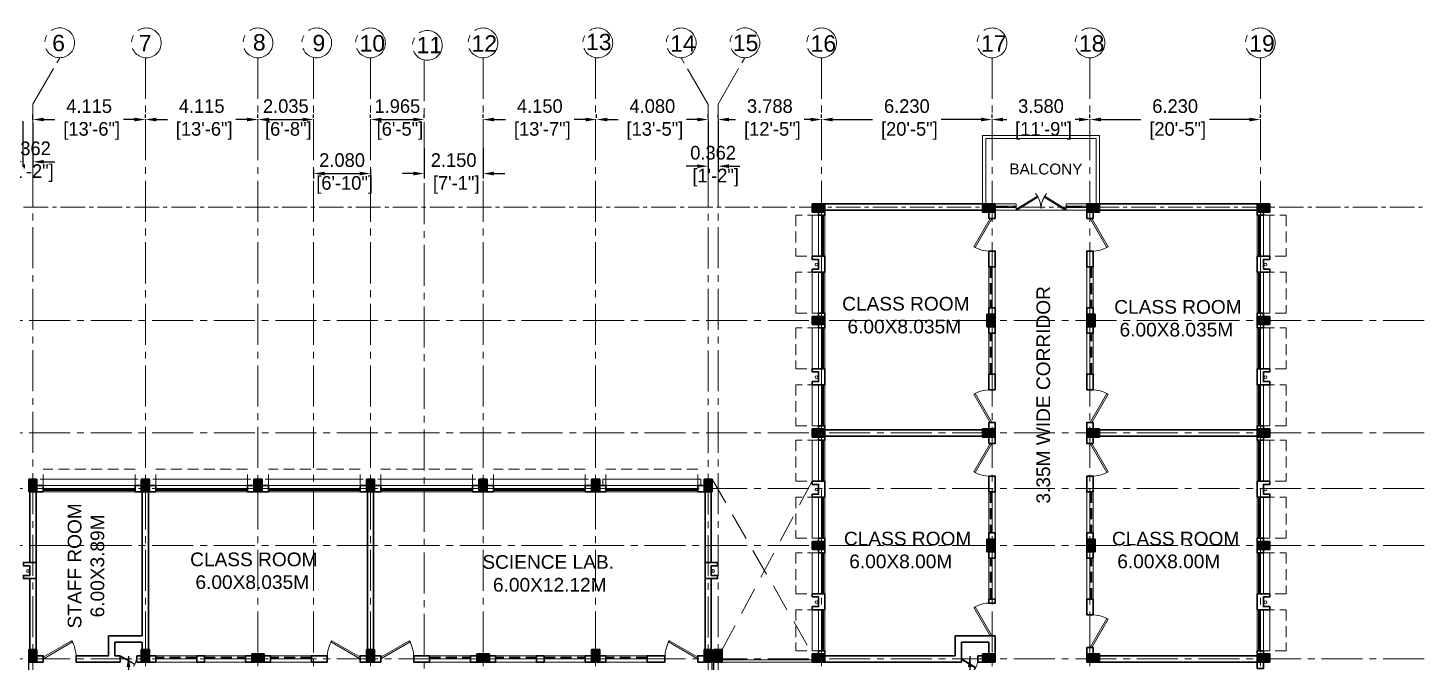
# Model space of a CAD drawing. Extents: x 1465 to 2206, y 779 to 1116.
# Drawn here: x 2008.4 to 2059.4, y 908.5 to 931.7 of the extents above; entities that cross this region are included whole.
import ezdxf

# ---------------------------------------------------------------- set-up
doc = ezdxf.new("R2010")
doc.units = 0
doc.header["$LTSCALE"] = 40
doc.header["$MEASUREMENT"] = 0
doc.header["$PDMODE"] = 32
doc.header["$PDSIZE"] = 0.02
doc.linetypes.add('CENTER2', pattern=[1.125, 0.75, -0.125, 0.125, -0.125])
doc.linetypes.add('DASHED', pattern=[0.75, 0.5, -0.25])
doc.layers.get('0').update_dxf_attribs({"linetype": 'CONTINUOUS'})
doc.layers.get('Defpoints').update_dxf_attribs({"linetype": 'CONTINUOUS'})
for name, color, linetype, lineweight in [('CLL LEV.', 252, 'CONTINUOUS', 18), ('COLUMN', 251, 'CONTINUOUS', 30), ('Door', 54, 'CONTINUOUS', 15), ('FIXTURE', 13, 'CONTINUOUS', 9), ('PROJECTION', 32, 'DASHED', 13), ('Railing', 22, 'CONTINUOUS', 13), ('VENTILATOR', 6, 'DASHED', 13), ('Wall', 7, 'CONTINUOUS', 30), ('wall l', 7, 'CONTINUOUS', 15), ('Window', 150, 'CONTINUOUS', 13), ('window wall', 7, 'CONTINUOUS', 18), ('Window-Wall', 7, 'CONTINUOUS', 13)]:
    doc.layers.add(name, color=color, linetype=linetype, lineweight=lineweight)
for name, color, linetype in [('Dim', 251, 'CONTINUOUS'), ('EXPANSION JOINT', 244, 'CONTINUOUS'), ('GRID', 4, 'CENTER2'), ('GRID TEXT', 142, 'CENTER2'), ('Hatch', 251, 'CONTINUOUS'), ('Text', 7, 'CONTINUOUS')]:
    doc.layers.add(name, color=color, linetype=linetype)
doc.styles.add('L120', font='simplex.shx', dxfattribs={"height": 3})
doc.styles.get("Standard").update_dxf_attribs({"font": 'txt.shx', "height": 0.03937})
doc.styles.add('Tabrej', font='GOTHIC.TTF')
doc.styles.add('Tabrej.', font='GOTHIC.TTF', dxfattribs={"height": 1})
doc.dimstyles.get("Standard").update_dxf_attribs({"dimtxt": 0.18, "dimasz": 0.18, "dimexe": 0.18, "dimexo": 0.0625, "dimgap": 0.09, "dimtad": 0, "dimtih": 1, "dimtoh": 1, "dimdec": 4, "dimzin": 0, "dimdsep": 46, "dimtxsty": 'Standard', "dimcen": 0.09, "dimadec": 0, "dimazin": 0, "dimtfac": 1, "dimtdec": 4, "dimtofl": 0, "dimtmove": 0, "dimatfit": 3, "dimfxl": 0, "dimtolj": 1, "dimtzin": 0, "dimarcsym": 0})
doc.dimstyles.new('Tabrej', dxfattribs={"dimtxt": 1.8, "dimasz": 1.2, "dimexe": 0.18, "dimexo": 0.0625, "dimgap": 0.09, "dimtad": 0, "dimzin": 0, "dimdsep": 46, "dimtxsty": 'Tabrej', "dimcen": 0.09, "dimclrd": 256, "dimclre": 256, "dimclrt": 7, "dimadec": 0, "dimazin": 0, "dimtfac": 1, "dimtofl": 0, "dimtmove": 0, "dimatfit": 3, "dimfxl": 0, "dimtolj": 1, "dimtzin": 0, "dimlwd": -1, "dimlwe": -1, "dimarcsym": 0})

# ---------------------------------------------------------------- blocks, each defined once
blk = doc.blocks.new('COLUMN 546')
at = {"layer": 'Hatch'}
h = blk.add_hatch(color=0, dxfattribs=at)
h.dxf.hatch_style = 1
h.paths.add_polyline_path([(0, 0), (0.3, 0), (0.3, 0.46), (0, 0.46)])
at = {"layer": 'COLUMN'}
for p, q in [((0.3, 0.46), (0, 0.46)), ((0, 0.46), (0, 0)), ((0, 0), (0.3, 0)), ((0.3, 0), (0.3, 0.46))]:
    blk.add_line(p, q, dxfattribs=at)
blk = doc.blocks.new('*U14')
for p, q in [((0, 0), (0, -6)), ((40, 0), (40, -6))]:
    blk.add_line(p, q)
blk.add_lwpolyline([(0, 0), (34.6, 20), (35.5, 18.5), (0.9, -1.5)], close=True)
blk.add_arc((0, 0), 40, 0, 30)
blk = doc.blocks.new('DOOR1')
at = {"layer": 'Door', "xscale": 0.0300000000000013, "yscale": 0.0300000000000013, "zscale": 0.0300000000000013}
blk.add_blockref('*U14', (0, 0.18), dxfattribs=at)
blk = doc.blocks.new('VENT 2')
at = {"layer": 'VENTILATOR', "ltscale": 0.02}
for p, q in [((0, 0.182), (1.5, 0.182)), ((0, 0.152), (1.5, 0.152))]:
    blk.add_line(p, q, dxfattribs=at)
at = {"layer": 'Window-Wall'}
for p, q in [((0, 0.23), (1.5, 0.23)), ((0, 0), (0, 0.23)), ((0, 0.115), (1.5, 0.115)), ((1.5, 0), (0, 0)), ((1.5, 0.23), (1.5, 0))]:
    blk.add_line(p, q, dxfattribs=at)
blk = doc.blocks.new('class 1')
at = {"layer": 'Wall'}
for points in [[(0.23, 0), (0, 0), (0, -0.23), (0.23, -0.23), (0.23, 0)], [(0.23, -1.43), (0, -1.43), (0, -2.005), (0.23, -2.005), (0.23, -1.43)], [(0.23, -3.505), (0, -3.505), (0, -3.735), (0.23, -3.735), (0.23, -3.505)]]:
    blk.add_lwpolyline(points, dxfattribs=at)
at = {"layer": 'Wall', "rotation": 270}
for name, p in [('DOOR1', (0, -0.23)), ('VENT 2', (0, -2.005))]:
    blk.add_blockref(name, p, dxfattribs=at)
blk = doc.blocks.new('WINDOW 1')
at = {"layer": 'CLL LEV.'}
for p, q in [((0, -0.23), (0, -0.46)), ((0, -0.46), (1.5, -0.46)), ((1.5, -0.23), (1.5, -0.46))]:
    blk.add_line(p, q, dxfattribs=at)
at = {"layer": 'PROJECTION', "ltscale": 0.02}
for p, q in [((0, -1.06), (0, -0.23)), ((1.5, -0.23), (1.5, -1.06)), ((1.5, -1.06), (0, -1.06))]:
    blk.add_line(p, q, dxfattribs=at)
at = {"layer": 'Window'}
for p, q in [((0, -0.051), (1.5, -0.051)), ((0, -0.081), (1.5, -0.081))]:
    blk.add_line(p, q, dxfattribs=at)
at = {"layer": 'Window-Wall'}
for p, q in [((0, 0), (1.5, 0)), ((0, -0.23), (0, 0)), ((1.5, 0), (1.5, -0.23)), ((0, -0.115), (1.5, -0.115)), ((1.5, -0.23), (0, -0.23))]:
    blk.add_line(p, q, dxfattribs=at)
blk = doc.blocks.new('SHAFT2')
at = {"layer": 'FIXTURE'}
blk.add_circle((0.302, 0.307), 0.05, dxfattribs=at)
at = {"layer": 'Wall'}
blk.add_lwpolyline([(0, 0.585), (0.46, 0.585), (0.46, 0.47), (0.23, 0.47), (0.23, 0.115), (0.46, 0.115), (0.46, 0), (0, 0), (0, 0.585)], dxfattribs=at)
blk = doc.blocks.new('windoe 3')
at = {"layer": 'CLL LEV.'}
blk.add_line((3.469, -0.23), (-0.115, -0.23), dxfattribs=at)
at = {"layer": 'PROJECTION', "ltscale": 0.02}
for p, q in [((0, 0), (0, -0.6)), ((3.355, 0), (3.355, -0.6)), ((0, -0.6), (3.355, -0.6))]:
    blk.add_line(p, q, dxfattribs=at)
at = {"layer": 'Window'}
for p, q in [((3.355, 0.179), (0, 0.179)), ((3.355, 0.149), (0, 0.149))]:
    blk.add_line(p, q, dxfattribs=at)
at = {"layer": 'Window-Wall'}
for p, q in [((3.355, 0.23), (0, 0.23)), ((3.355, 0.115), (0, 0.115)), ((0, 0), (3.355, 0))]:
    blk.add_line(p, q, dxfattribs=at)
blk = doc.blocks.new('Door - Left Hung 36 in.')
blk.add_lwpolyline([(0.8, -1.3), (0, 0), (31.2, 18), (31.9, 16.7)], close=True)
blk.add_arc((0, 0), 36, 0, 37.3101)
blk = doc.blocks.new('*D62')
at = {"layer": 'Defpoints', "color": 0, "transparency": 16777216}
for p in [(20.173, 3.084), (20.535, 3.024), (20.535, 1.539)]:
    blk.add_point(p, dxfattribs=at)
at = {"layer": 'Dim', "transparency": 16777216}
for p, q in [((20.173, 3.022), (20.173, 1.359)), ((20.535, 2.961), (20.535, 1.359)), ((19.773, 1.539), (19.373, 1.539)), ((20.935, 1.539), (21.335, 1.539))]:
    blk.add_line(p, q, dxfattribs=at)
for points in [[(19.773, 1.605), (19.773, 1.472), (20.173, 1.539)], [(20.935, 1.605), (20.935, 1.472), (20.535, 1.539)]]:
    blk.add_solid(points, dxfattribs=at)
at = {"layer": 'Dim', "color": 7, "transparency": 16777216, "insert": (20.354, 1.539), "char_height": 0.5, "attachment_point": 5, "style": 'Tabrej'}
blk.add_mtext('\\A1;0.362\\P [1\'-2"]', dxfattribs=at)
blk = doc.blocks.new('*D63')
at = {"layer": 'Defpoints', "color": 0, "transparency": 16777216}
for p in [(24.65, 3.084), (24.65, 3.084), (20.535, 3.024)]:
    blk.add_point(p, dxfattribs=at)
at = {"layer": 'Dim', "transparency": 16777216}
for p, q in [((20.535, 3.086), (20.535, 3.264)), ((20.935, 3.084), (21.34, 3.084)), ((24.25, 3.084), (23.845, 3.084)), ((24.65, 3.147), (24.65, 3.264))]:
    blk.add_line(p, q, dxfattribs=at)
for points in [[(20.935, 3.151), (20.935, 3.017), (20.535, 3.084)], [(24.25, 3.151), (24.25, 3.017), (24.65, 3.084)]]:
    blk.add_solid(points, dxfattribs=at)
at = {"layer": 'Dim', "color": 7, "transparency": 16777216, "insert": (22.592, 3.084), "char_height": 0.5, "attachment_point": 5, "style": 'Tabrej'}
blk.add_mtext('\\A1;4.115\\P [13\'-6"]', dxfattribs=at)
blk = doc.blocks.new('*D64')
at = {"layer": 'Defpoints', "color": 0, "transparency": 16777216}
for p in [(24.65, 3.084), (28.765, 3.084), (28.765, 3.084)]:
    blk.add_point(p, dxfattribs=at)
at = {"layer": 'Dim', "transparency": 16777216}
for p, q in [((24.65, 3.147), (24.65, 3.264)), ((25.05, 3.084), (25.455, 3.084)), ((28.365, 3.084), (27.96, 3.084)), ((28.765, 3.147), (28.765, 3.264))]:
    blk.add_line(p, q, dxfattribs=at)
for points in [[(25.05, 3.151), (25.05, 3.017), (24.65, 3.084)], [(28.365, 3.151), (28.365, 3.017), (28.765, 3.084)]]:
    blk.add_solid(points, dxfattribs=at)
at = {"layer": 'Dim', "color": 7, "transparency": 16777216, "insert": (26.707, 3.084), "char_height": 0.5, "attachment_point": 5, "style": 'Tabrej'}
blk.add_mtext('\\A1;4.115\\P [13\'-6"]', dxfattribs=at)
blk = doc.blocks.new('*D65')
at = {"layer": 'Defpoints', "color": 0, "transparency": 16777216}
for p in [(28.765, 3.084), (30.8, 3.084), (30.8, 3.084)]:
    blk.add_point(p, dxfattribs=at)
at = {"layer": 'Dim', "transparency": 16777216}
for p, q in [((28.765, 3.147), (28.765, 3.264)), ((29.165, 3.084), (30.4, 3.084)), ((30.8, 3.147), (30.8, 3.264))]:
    blk.add_line(p, q, dxfattribs=at)
for points in [[(29.165, 3.151), (29.165, 3.017), (28.765, 3.084)], [(30.4, 3.151), (30.4, 3.017), (30.8, 3.084)]]:
    blk.add_solid(points, dxfattribs=at)
at = {"layer": 'Dim', "color": 7, "transparency": 16777216, "insert": (29.782, 3.084), "char_height": 0.5, "attachment_point": 5, "style": 'Tabrej'}
blk.add_mtext('\\A1;2.035\\P [6\'-8"]', dxfattribs=at)
blk = doc.blocks.new('*D66')
at = {"layer": 'Defpoints', "color": 0, "transparency": 16777216}
for p in [(32.88, 3.084), (34.845, 3.084), (34.845, 3.084)]:
    blk.add_point(p, dxfattribs=at)
at = {"layer": 'Dim', "transparency": 16777216}
for p, q in [((32.88, 3.147), (32.88, 3.264)), ((33.28, 3.084), (34.445, 3.084)), ((34.845, 3.147), (34.845, 3.264))]:
    blk.add_line(p, q, dxfattribs=at)
for points in [[(33.28, 3.151), (33.28, 3.017), (32.88, 3.084)], [(34.445, 3.151), (34.445, 3.017), (34.845, 3.084)]]:
    blk.add_solid(points, dxfattribs=at)
at = {"layer": 'Dim', "color": 7, "transparency": 16777216, "insert": (33.862, 3.084), "char_height": 0.5, "attachment_point": 5, "style": 'Tabrej'}
blk.add_mtext('\\A1;1.965\\P [6\'-5"]', dxfattribs=at)
blk = doc.blocks.new('*D67')
at = {"layer": 'Defpoints', "color": 0, "transparency": 16777216}
for p in [(36.995, 3.084), (41.145, 3.084), (41.145, 3.084)]:
    blk.add_point(p, dxfattribs=at)
at = {"layer": 'Dim', "transparency": 16777216}
for p, q in [((36.995, 3.147), (36.995, 3.264)), ((37.395, 3.084), (37.818, 3.084)), ((40.745, 3.084), (40.322, 3.084)), ((41.145, 3.147), (41.145, 3.264))]:
    blk.add_line(p, q, dxfattribs=at)
for points in [[(37.395, 3.151), (37.395, 3.017), (36.995, 3.084)], [(40.745, 3.151), (40.745, 3.017), (41.145, 3.084)]]:
    blk.add_solid(points, dxfattribs=at)
at = {"layer": 'Dim', "color": 7, "transparency": 16777216, "insert": (39.07, 3.084), "char_height": 0.5, "attachment_point": 5, "style": 'Tabrej'}
blk.add_mtext('\\A1;4.150\\P [13\'-7"]', dxfattribs=at)
blk = doc.blocks.new('*D68')
at = {"layer": 'Defpoints', "color": 0, "transparency": 16777216}
for p in [(41.145, 3.084), (45.225, 3.084), (45.225, 3.084)]:
    blk.add_point(p, dxfattribs=at)
at = {"layer": 'Dim', "transparency": 16777216}
for p, q in [((41.145, 3.147), (41.145, 3.264)), ((41.545, 3.084), (41.933, 3.084)), ((44.825, 3.084), (44.437, 3.084)), ((45.225, 3.147), (45.225, 3.264))]:
    blk.add_line(p, q, dxfattribs=at)
for points in [[(41.545, 3.151), (41.545, 3.017), (41.145, 3.084)], [(44.825, 3.151), (44.825, 3.017), (45.225, 3.084)]]:
    blk.add_solid(points, dxfattribs=at)
at = {"layer": 'Dim', "color": 7, "transparency": 16777216, "insert": (43.185, 3.084), "char_height": 0.5, "attachment_point": 5, "style": 'Tabrej'}
blk.add_mtext('\\A1;4.080\\P [13\'-5"]', dxfattribs=at)
blk = doc.blocks.new('*D69')
at = {"layer": 'Defpoints', "color": 0, "transparency": 16777216}
for p in [(45.225, 3.084), (45.587, 3.084), (45.587, 1.378)]:
    blk.add_point(p, dxfattribs=at)
at = {"layer": 'Dim', "transparency": 16777216}
for p, q in [((45.225, 3.022), (45.225, 1.198)), ((45.587, 3.022), (45.587, 1.198)), ((44.825, 1.378), (44.425, 1.378)), ((45.987, 1.378), (46.387, 1.378))]:
    blk.add_line(p, q, dxfattribs=at)
for points in [[(44.825, 1.445), (44.825, 1.312), (45.225, 1.378)], [(45.987, 1.445), (45.987, 1.312), (45.587, 1.378)]]:
    blk.add_solid(points, dxfattribs=at)
at = {"layer": 'Dim', "color": 7, "transparency": 16777216, "insert": (45.406, 1.378), "char_height": 0.5, "attachment_point": 5, "style": 'Tabrej'}
blk.add_mtext('\\A1;0.362\\P [1\'-2"]', dxfattribs=at)
blk = doc.blocks.new('*D70')
at = {"layer": 'Defpoints', "color": 0, "transparency": 16777216}
for p in [(45.587, 3.084), (49.375, 3.084), (49.375, 3.084)]:
    blk.add_point(p, dxfattribs=at)
at = {"layer": 'Dim', "transparency": 16777216}
for p, q in [((45.587, 3.147), (45.587, 3.264)), ((45.987, 3.084), (46.229, 3.084)), ((48.975, 3.084), (48.733, 3.084)), ((49.375, 3.147), (49.375, 3.264))]:
    blk.add_line(p, q, dxfattribs=at)
for points in [[(45.987, 3.151), (45.987, 3.017), (45.587, 3.084)], [(48.975, 3.151), (48.975, 3.017), (49.375, 3.084)]]:
    blk.add_solid(points, dxfattribs=at)
at = {"layer": 'Dim', "color": 7, "transparency": 16777216, "insert": (47.481, 3.084), "char_height": 0.5, "attachment_point": 5, "style": 'Tabrej'}
blk.add_mtext('\\A1;3.788\\P [12\'-5"]', dxfattribs=at)
blk = doc.blocks.new('*D71')
at = {"layer": 'Defpoints', "color": 0, "transparency": 16777216}
for p in [(49.375, 3.084), (55.605, 3.084), (55.605, 3.084)]:
    blk.add_point(p, dxfattribs=at)
at = {"layer": 'Dim', "transparency": 16777216}
for p, q in [((49.375, 3.147), (49.375, 3.264)), ((49.775, 3.084), (51.238, 3.084)), ((55.205, 3.084), (53.742, 3.084)), ((55.605, 3.147), (55.605, 3.264))]:
    blk.add_line(p, q, dxfattribs=at)
for points in [[(49.775, 3.151), (49.775, 3.017), (49.375, 3.084)], [(55.205, 3.151), (55.205, 3.017), (55.605, 3.084)]]:
    blk.add_solid(points, dxfattribs=at)
at = {"layer": 'Dim', "color": 7, "transparency": 16777216, "insert": (52.49, 3.084), "char_height": 0.5, "attachment_point": 5, "style": 'Tabrej'}
blk.add_mtext('\\A1;6.230\\P [20\'-5"]', dxfattribs=at)
blk = doc.blocks.new('*D72')
at = {"layer": 'Defpoints', "color": 0, "transparency": 16777216}
for p in [(55.605, 3.084), (59.185, 3.084), (59.185, 3.084)]:
    blk.add_point(p, dxfattribs=at)
at = {"layer": 'Dim', "transparency": 16777216}
for p, q in [((55.605, 3.147), (55.605, 3.264)), ((56.005, 3.084), (56.143, 3.084)), ((58.785, 3.084), (58.647, 3.084)), ((59.185, 3.147), (59.185, 3.264))]:
    blk.add_line(p, q, dxfattribs=at)
for points in [[(56.005, 3.151), (56.005, 3.017), (55.605, 3.084)], [(58.785, 3.151), (58.785, 3.017), (59.185, 3.084)]]:
    blk.add_solid(points, dxfattribs=at)
at = {"layer": 'Dim', "color": 7, "transparency": 16777216, "insert": (57.395, 3.084), "char_height": 0.5, "attachment_point": 5, "style": 'Tabrej'}
blk.add_mtext('\\A1;3.580\\P [11\'-9"]', dxfattribs=at)
blk = doc.blocks.new('*D87')
at = {"layer": 'Defpoints', "color": 0, "transparency": 16777216}
for p in [(59.185, 3.084), (65.415, 3.084), (65.415, 3.084)]:
    blk.add_point(p, dxfattribs=at)
at = {"layer": 'Dim', "transparency": 16777216}
for p, q in [((59.185, 3.147), (59.185, 3.264)), ((59.585, 3.084), (61.048, 3.084)), ((65.015, 3.084), (63.552, 3.084)), ((65.415, 3.147), (65.415, 3.264))]:
    blk.add_line(p, q, dxfattribs=at)
for points in [[(59.585, 3.151), (59.585, 3.017), (59.185, 3.084)], [(65.015, 3.151), (65.015, 3.017), (65.415, 3.084)]]:
    blk.add_solid(points, dxfattribs=at)
at = {"layer": 'Dim', "color": 7, "transparency": 16777216, "insert": (62.3, 3.084), "char_height": 0.5, "attachment_point": 5, "style": 'Tabrej'}
blk.add_mtext('\\A1;6.230\\P [20\'-5"]', dxfattribs=at)
blk = doc.blocks.new('*D83')
at = {"layer": 'Defpoints', "color": 0, "transparency": 16777216}
for p in [(34.845, 2.082), (36.995, 2.082), (36.995, 1.109)]:
    blk.add_point(p, dxfattribs=at)
at = {"layer": 'Dim', "transparency": 16777216}
for p, q in [((34.845, 2.02), (34.845, 0.929)), ((36.995, 2.02), (36.995, 0.929)), ((34.445, 1.109), (34.045, 1.109)), ((37.395, 1.109), (37.795, 1.109))]:
    blk.add_line(p, q, dxfattribs=at)
for points in [[(34.445, 1.176), (34.445, 1.042), (34.845, 1.109)], [(37.395, 1.176), (37.395, 1.042), (36.995, 1.109)]]:
    blk.add_solid(points, dxfattribs=at)
at = {"layer": 'Dim', "color": 7, "transparency": 16777216, "insert": (35.92, 1.109), "char_height": 0.5, "attachment_point": 5, "style": 'Tabrej'}
blk.add_mtext('\\A1;2.150\\P [7\'-1"]', dxfattribs=at)
blk = doc.blocks.new('*D84')
at = {"layer": 'Defpoints', "color": 0, "transparency": 16777216}
for p in [(30.8, 1.317), (32.88, 1.317), (32.88, 1.109)]:
    blk.add_point(p, dxfattribs=at)
at = {"layer": 'Dim', "transparency": 16777216}
for p, q in [((30.8, 1.254), (30.8, 0.929)), ((31.2, 1.109), (32.48, 1.109)), ((32.88, 1.254), (32.88, 0.929))]:
    blk.add_line(p, q, dxfattribs=at)
for points in [[(31.2, 1.176), (31.2, 1.042), (30.8, 1.109)], [(32.48, 1.176), (32.48, 1.042), (32.88, 1.109)]]:
    blk.add_solid(points, dxfattribs=at)
at = {"layer": 'Dim', "color": 7, "transparency": 16777216, "insert": (31.84, 1.109), "char_height": 0.5, "attachment_point": 5, "style": 'Tabrej'}
blk.add_mtext('\\A1;2.080\\P [6\'-10"]', dxfattribs=at)
blk = doc.blocks.new('GTREY')
at = {"layer": 'GRID', "lineweight": 18, "ltscale": 0.05}
for p, q in [((20.535, 3.6467), (21.516, 5.3458)), ((24.65, 5.343), (24.65, -45.5572)), ((28.765, 5.343), (28.765, -45.5572)), ((30.8, 5.343), (30.8, -45.6488)), ((32.88, 5.343), (32.88, -45.5572)), ((34.845, 5.2513), (34.845, -45.6488)), ((36.995, 5.343), (36.995, -45.5572)), ((41.11, 5.343), (41.11, -45.5572)), ((45.225, 3.636), (44.2395, 5.343)), ((45.587, 3.6467), (46.568, 5.3458)), ((49.375, 5.343), (49.375, -45.5572)), ((55.605, 5.343), (55.605, -45.5572)), ((59.185, 5.343), (59.185, -45.5572)), ((65.415, 5.343), (65.415, -45.5572)), ((20.535, 3.6467), (20.535, -45.5572)), ((45.225, 3.636), (45.225, -45.5572)), ((45.587, 3.6467), (45.587, -45.5572)), ((71.4016, -4.2649), (-4.1023, -4.2649)), ((71.4016, -8.3799), (-4.1023, -8.3799)), ((71.4016, -10.415), (-4.1023, -10.415)), ((71.4016, -12.495), (-4.1023, -12.495)), ((71.4016, -16.645), (-4.1023, -16.645))]:
    blk.add_line(p, q, dxfattribs=at)
at = {"layer": 'GRID', "lineweight": 18, "ltscale": 0.03}
blk.add_line((-4.1023, -0.115), (71.4016, -0.115), dxfattribs=at)
at = {"layer": 'GRID TEXT', "linetype": 'ByBlock', "lineweight": 20, "ltscale": 0.05}
for centre in [(21.516, 5.8906), (24.685, 5.8877), (28.765, 5.8877), (30.915, 5.8877), (32.88, 5.8877), (34.96, 5.7961), (36.995, 5.8877), (41.19, 5.8877), (44.2395, 5.8877), (46.568, 5.8906), (49.375, 5.8877), (55.605, 5.8877), (59.185, 5.8877), (65.415, 5.8877)]:
    blk.add_circle(centre, 0.5447, dxfattribs=at)
at = {"layer": 'GRID TEXT', "lineweight": 18, "ltscale": 0.05, "char_height": 0.6, "attachment_point": 1, "style": 'Tabrej.'}
for s, insert in [('{\\fArial|b0|i0|c0|p34;6}', (21.2418, 6.184)), ('{\\fArial|b0|i0|c0|p34;7}', (24.4108, 6.1811)), ('{\\fArial|b0|i0|c0|p34;8}', (28.5805, 6.2089)), ('{\\fArial|b0|i0|c0|p34;9}', (30.7585, 6.1823)), ('{\\fArial|b0|i0|c0|p34;10}', (32.4804, 6.1715)), ('{\\fArial|b0|i0|c0|p34;12}', (36.575, 6.1656)), ('{\\fArial|b0|i0|c0|p34;13}', (40.759, 6.2222)), ('{\\fArial|b0|i0|c0|p34;14}', (43.8376, 6.1671)), ('{\\fArial|b0|i0|c0|p34;15}', (46.1288, 6.186)), ('{\\fArial|b0|i0|c0|p34;16}', (48.9714, 6.1682)), ('{\\fArial|b0|i0|c0|p34;17}', (55.2014, 6.1682)), ('{\\fArial|b0|i0|c0|p34;18}', (58.7814, 6.1682)), ('{\\fArial|b0|i0|c0|p34;19}', (65.0114, 6.1682)), ('{\\fArial|b0|i0|c0|p34;11}', (34.5668, 6.1087))]:
    blk.add_mtext_dynamic_manual_height_columns(s, width=2.477927, gutter_width=5, heights=[0], dxfattribs=dict(at, insert=insert))
at = {"layer": 'Dim'}
for base, p1, p2, picture, middle in [((24.65, 3.084), (20.535, 3.0237), (24.65, 3.084), '*D63', (22.5925, 3.084)), ((28.765, 3.084), (24.65, 3.084), (28.765, 3.084), '*D64', (26.7075, 3.084)), ((41.145, 3.084), (36.995, 3.084), (41.145, 3.084), '*D67', (39.07, 3.084)), ((45.225, 3.084), (41.145, 3.084), (45.225, 3.084), '*D68', (43.185, 3.084)), ((49.375, 3.084), (45.587, 3.084), (49.375, 3.084), '*D70', (47.481, 3.084)), ((55.605, 3.084), (49.375, 3.084), (55.605, 3.084), '*D71', (52.49, 3.084)), ((59.185, 3.084), (55.605, 3.084), (59.185, 3.084), '*D72', (57.395, 3.084)), ((65.415, 3.084), (59.185, 3.084), (65.415, 3.084), '*D87', (62.3, 3.084)), ((36.995, 1.1089), (34.845, 2.0825), (36.995, 2.0825), '*D83', (35.92, 1.1089))]:
    dim = blk.add_linear_dim(base=base, p1=p1, p2=p2, text='<>\\P[]', dimstyle='Tabrej', override={"dimtxt": 0.5, "dimasz": 0.4, "dimdec": 3}, dxfattribs=at)
    dim.commit()
    dim.dimension.update_dxf_attribs({"geometry": picture, "text_midpoint": middle})
for base, p1, p2, picture, middle in [((30.8, 3.084), (28.765, 3.084), (30.8, 3.084), '*D65', (29.7825, 3.084)), ((34.845, 3.084), (32.88, 3.084), (34.845, 3.084), '*D66', (33.8625, 3.084)), ((20.535, 1.5385), (20.173, 3.084), (20.535, 3.0237), '*D62', (20.354, 1.5385)), ((45.587, 1.3783), (45.225, 3.084), (45.587, 3.084), '*D69', (45.406, 1.3783)), ((32.88, 1.1089), (30.8, 1.3169), (32.88, 1.3169), '*D84', (31.84, 1.1089))]:
    dim = blk.add_linear_dim(base=base, p1=p1, p2=p2, text='<>\\P[]', dimstyle='Tabrej', override={"dimtxt": 0.5, "dimasz": 0.4, "dimdec": 3}, dxfattribs=at)
    dim.commit()
    dim.dimension.update_dxf_attribs({"geometry": picture, "text_midpoint": middle, "dimtype": 128})

msp = doc.modelspace()

# ---------------------------------------------------------------- linework, layer by layer
at = {"ltscale": 0.05}
msp.add_line((2042.5003, 909.2114), (2043.5003, 909.2114), dxfattribs=at)
at = {"layer": 'CLL LEV.'}
for p, q in [((2012.5103, 914.9414), (2012.5103, 915.1714)), ((2012.8103, 914.9414), (2012.8103, 915.1714)), ((2016.6253, 914.9414), (2016.6253, 915.1714)), ((2021.0403, 914.9414), (2021.0403, 915.1714)), ((2024.8553, 914.9414), (2024.8553, 915.1714)), ((2025.1553, 914.9414), (2025.1553, 915.1714)), ((2028.9703, 914.9414), (2028.9703, 915.1714)), ((2029.2703, 914.9414), (2029.2703, 915.1714)), ((2029.3853, 915.1714), (2029.3853, 914.9414)), ((2032.9703, 914.9414), (2032.9703, 915.1714)), ((2033.0853, 914.9414), (2033.0853, 915.1714))]:
    msp.add_line(p, q, dxfattribs=at)
at = {"layer": 'Door'}
msp.add_line((2044.4923, 925.0114), (2046.3209, 925.0114), dxfattribs=at)
at = {"layer": 'EXPANSION JOINT', "linetype": 'ByBlock', "ltscale": 0.05}
for p, q in [((2008.3953, 904.6664), (2008.3953, 908.4814)), ((2033.3853, 904.6664), (2033.3853, 908.4814)), ((2033.4473, 904.6664), (2033.4473, 908.4814))]:
    msp.add_line(p, q, dxfattribs=at)
at = {"layer": 'Railing', "linetype": 'ByBlock', "ltscale": 0.05}
for p, q in [((2033.7473, 908.5614), (2037.0403, 908.5614)), ((2033.7473, 908.4814), (2037.0403, 908.4814))]:
    msp.add_line(p, q, dxfattribs=at)
at = {"layer": 'Wall'}
for p, q in [((2043.2703, 925.2414), (2037.5003, 925.2414)), ((2043.2703, 925.0114), (2037.5003, 925.0114)), ((2047.5403, 925.2414), (2053.3103, 925.2414)), ((2047.5403, 925.0114), (2053.3103, 925.0114)), ((2043.2703, 916.9764), (2037.5003, 916.9764)), ((2047.5403, 916.9764), (2053.3103, 916.9764)), ((2043.2703, 916.7464), (2037.5003, 916.7464)), ((2047.5403, 916.7464), (2053.3103, 916.7464)), ((2008.4303, 912.1189), (2008.4303, 914.7114)), ((2008.6603, 908.9414), (2008.6603, 914.7114)), ((2012.5453, 909.4414), (2012.5453, 914.7114)), ((2012.7753, 908.9414), (2012.7753, 914.7114)), ((2020.7753, 908.7814), (2020.7753, 914.7114)), ((2021.0053, 908.7814), (2021.0053, 914.7114)), ((2033.1203, 908.9414), (2033.1203, 914.7114)), ((2033.3503, 912.1189), (2033.3503, 914.7114)), ((2008.4303, 908.9414), (2008.4303, 911.5339)), ((2033.3503, 908.9414), (2033.3503, 911.5339)), ((2012.5453, 909.2114), (2011.5453, 909.2114)), ((2011.5453, 909.2114), (2011.5453, 908.7114)), ((2012.5453, 908.9414), (2012.5453, 909.2114)), ((2012.5453, 908.9414), (2012.5453, 909.2114)), ((2042.2703, 909.4414), (2042.2703, 908.7114)), ((2042.2703, 909.4414), (2043.5003, 909.4414)), ((2042.5003, 909.2114), (2042.5003, 908.4814)), ((2042.5003, 909.2114), (2043.5003, 909.2114)), ((2043.5003, 909.4414), (2043.7303, 909.4414)), ((2043.5003, 908.7814), (2043.5003, 909.2114)), ((2043.7303, 909.4414), (2043.7303, 908.7814)), ((2011.5453, 908.7114), (2011.7403, 908.7114)), ((2011.7403, 908.7114), (2011.7403, 908.4814)), ((2012.3403, 908.7114), (2012.3403, 908.4814)), ((2012.3403, 908.7114), (2012.5102, 908.7114)), ((2042.2703, 908.7114), (2037.5003, 908.7114)), ((2043.1002, 908.7114), (2043.2702, 908.7114)), ((2043.1003, 908.4814), (2043.1002, 908.7114)), ((2047.5403, 908.7114), (2053.3103, 908.7114)), ((2011.3953, 908.4814), (2011.7403, 908.4814)), ((2012.3403, 908.4814), (2012.5103, 908.4814)), ((2042.2242, 908.4814), (2037.5003, 908.4814)), ((2042.1553, 908.4814), (2042.5003, 908.4814)), ((2043.1003, 908.4814), (2043.2703, 908.4814)), ((2047.5403, 908.4814), (2053.3103, 908.4814))]:
    msp.add_line(p, q, dxfattribs=at)
for points in [[(2037.2703, 924.9414), (2037.2703, 924.8264), (2037.5003, 924.8264), (2037.5003, 924.9414), (2037.2703, 924.9414)], [(2053.5403, 924.9414), (2053.5403, 924.8264), (2053.3103, 924.8264), (2053.3103, 924.9414), (2053.5403, 924.9414)], [(2037.2703, 921.1264), (2037.2703, 921.2414), (2037.5003, 921.2414), (2037.5003, 921.1264), (2037.2703, 921.1264)], [(2037.2703, 921.2414), (2037.2703, 921.1264), (2037.5003, 921.1264), (2037.5003, 921.2414), (2037.2703, 921.2414)], [(2053.5403, 921.1264), (2053.5403, 921.2414), (2053.3103, 921.2414), (2053.3103, 921.1264), (2053.5403, 921.1264)], [(2053.5403, 921.2414), (2053.5403, 921.1264), (2053.3103, 921.1264), (2053.3103, 921.2414), (2053.5403, 921.2414)], [(2037.2703, 920.8264), (2037.2703, 920.7114), (2037.5003, 920.7114), (2037.5003, 920.8264), (2037.2703, 920.8264)], [(2053.5403, 920.8264), (2053.5403, 920.7114), (2053.3103, 920.7114), (2053.3103, 920.8264), (2053.5403, 920.8264)], [(2037.2703, 917.0114), (2037.2703, 917.1264), (2037.5003, 917.1264), (2037.5003, 917.0114), (2037.2703, 917.0114)], [(2037.2703, 917.1264), (2037.2703, 917.0114), (2037.5003, 917.0114), (2037.5003, 917.1264), (2037.2703, 917.1264)], [(2053.5403, 917.0114), (2053.5403, 917.1264), (2053.3103, 917.1264), (2053.3103, 917.0114), (2053.5403, 917.0114)], [(2053.5403, 917.1264), (2053.5403, 917.0114), (2053.3103, 917.0114), (2053.3103, 917.1264), (2053.5403, 917.1264)], [(2037.2703, 916.7114), (2037.2703, 916.5964), (2037.5003, 916.5964), (2037.5003, 916.7114), (2037.2703, 916.7114)], [(2053.5403, 916.7114), (2053.5403, 916.5964), (2053.3103, 916.5964), (2053.3103, 916.7114), (2053.5403, 916.7114)], [(2008.6953, 914.9414), (2008.6953, 914.7114), (2008.9253, 914.7114), (2008.9253, 914.9414), (2008.6953, 914.9414)], [(2012.5103, 914.9414), (2012.5103, 914.7114), (2012.2803, 914.7114), (2012.2803, 914.9414), (2012.5103, 914.9414)], [(2012.8103, 914.9414), (2012.8103, 914.7114), (2013.0403, 914.7114), (2013.0403, 914.9414), (2012.8103, 914.9414)], [(2016.6253, 914.9414), (2016.6253, 914.7114), (2016.3953, 914.7114), (2016.3953, 914.9414), (2016.6253, 914.9414)], [(2016.9253, 914.9414), (2016.9253, 914.7114), (2017.1553, 914.7114), (2017.1553, 914.9414), (2016.9253, 914.9414)], [(2020.7403, 914.9414), (2020.7403, 914.7114), (2020.5103, 914.7114), (2020.5103, 914.9414), (2020.7403, 914.9414)], [(2021.0403, 914.9414), (2021.0403, 914.7114), (2021.2703, 914.7114), (2021.2703, 914.9414), (2021.0403, 914.9414)], [(2024.8553, 914.9414), (2024.8553, 914.7114), (2024.6253, 914.7114), (2024.6253, 914.9414), (2024.8553, 914.9414)], [(2025.1553, 914.9414), (2025.1553, 914.7114), (2025.3853, 914.7114), (2025.3853, 914.9414), (2025.1553, 914.9414)], [(2028.9703, 914.9414), (2028.9703, 914.7114), (2028.7403, 914.7114), (2028.7403, 914.9414), (2028.9703, 914.9414)], [(2029.2703, 914.9414), (2029.2703, 914.7114), (2029.5003, 914.7114), (2029.5003, 914.9414), (2029.2703, 914.9414)], [(2032.8553, 914.9414), (2032.8553, 914.7114), (2033.0853, 914.7114), (2033.0853, 914.9414), (2032.8553, 914.9414)], [(2037.2703, 912.8964), (2037.2703, 913.0114), (2037.5003, 913.0114), (2037.5003, 912.8964), (2037.2703, 912.8964)], [(2037.2703, 913.0114), (2037.2703, 912.8964), (2037.5003, 912.8964), (2037.5003, 913.0114), (2037.2703, 913.0114)], [(2053.5403, 912.8964), (2053.5403, 913.0114), (2053.3103, 913.0114), (2053.3103, 912.8964), (2053.5403, 912.8964)], [(2053.5403, 913.0114), (2053.5403, 912.8964), (2053.3103, 912.8964), (2053.3103, 913.0114), (2053.5403, 913.0114)], [(2037.2703, 912.5964), (2037.2703, 912.4814), (2037.5003, 912.4814), (2037.5003, 912.5964), (2037.2703, 912.5964)], [(2043.5003, 912.2864), (2043.7303, 912.2864), (2043.7303, 912.5164), (2043.5003, 912.5164), (2043.5003, 912.2864)], [(2053.5403, 912.5964), (2053.5403, 912.4814), (2053.3103, 912.4814), (2053.3103, 912.5964), (2053.5403, 912.5964)], [(2043.5003, 910.6414), (2043.7303, 910.6414), (2043.7303, 910.7864), (2043.5003, 910.7864), (2043.5003, 910.6414)], [(2012.5453, 909.4414), (2011.3153, 909.4414), (2011.3153, 908.7139), (2010.1253, 908.7139), (2010.1253, 908.4814), (2011.3953, 908.4814)], [(2012.7753, 908.9414), (2012.7753, 909.4414)], [(2008.6953, 908.7114), (2008.6953, 908.4814), (2008.9253, 908.4814), (2008.9253, 908.7114), (2008.6953, 908.7114)], [(2013.0403, 908.7114), (2013.0403, 908.4814), (2012.8103, 908.4814), (2012.8103, 908.7114), (2013.0403, 908.7114)], [(2014.8153, 908.7114), (2014.8153, 908.4814), (2014.5403, 908.4814), (2014.5403, 908.7114), (2014.8153, 908.7114)], [(2016.3153, 908.7114), (2016.3153, 908.4814), (2016.5453, 908.4814), (2016.5453, 908.7114), (2016.3153, 908.7114)], [(2017.2353, 908.7114), (2017.2353, 908.4814), (2017.0053, 908.4814), (2017.0053, 908.7114), (2017.2353, 908.7114)], [(2019.3103, 908.7114), (2019.3103, 908.4814), (2018.7322, 908.4814), (2018.7322, 908.7114), (2019.3103, 908.7114)], [(2020.7403, 908.7114), (2020.7403, 908.4814), (2020.5103, 908.4814), (2020.5103, 908.7114), (2020.7403, 908.7114)], [(2025.4653, 908.7114), (2025.4653, 908.4814), (2025.2353, 908.4814), (2025.2353, 908.7114), (2025.4653, 908.7114)], [(2027.2403, 908.7114), (2027.2403, 908.4814), (2026.9653, 908.4814), (2026.9653, 908.7114), (2027.2403, 908.7114)], [(2028.7403, 908.7114), (2028.7403, 908.4814), (2028.9703, 908.4814), (2028.9703, 908.7114), (2028.7403, 908.7114)], [(2029.5003, 908.7114), (2029.5003, 908.4814), (2029.2703, 908.4814), (2029.2703, 908.7114), (2029.5003, 908.7114)], [(2031.6553, 908.7114), (2031.6553, 908.4814), (2031.0003, 908.4814), (2031.0003, 908.7114), (2031.6553, 908.7114)], [(2033.0853, 908.7114), (2033.0853, 908.4814), (2032.8553, 908.4814), (2032.8553, 908.7114), (2033.0853, 908.7114)], [(2037.2703, 908.7814), (2037.2703, 908.8964), (2037.5003, 908.8964), (2037.5003, 908.7814), (2037.2703, 908.7814)], [(2037.2703, 908.8964), (2037.2703, 908.7814), (2037.5003, 908.7814), (2037.5003, 908.8964), (2037.2703, 908.8964)], [(2053.5403, 908.7814), (2053.5403, 908.8964), (2053.3103, 908.8964), (2053.3103, 908.7814), (2053.5403, 908.7814)], [(2053.5403, 908.8964), (2053.5403, 908.7814), (2053.3103, 908.7814), (2053.3103, 908.8964), (2053.5403, 908.8964)], [(2053.5403, 908.4814), (2053.5403, 908.2514), (2053.3103, 908.2514), (2053.3103, 908.4814), (2053.5403, 908.4814)]]:
    msp.add_lwpolyline(points, dxfattribs=at)
at = {"layer": 'wall l', "ltscale": 0.02}
for p, q in [((2043.2703, 927.7414), (2047.5403, 927.7414)), ((2043.2703, 927.7414), (2043.2703, 925.2414)), ((2043.3853, 927.6264), (2047.4253, 927.6264)), ((2043.3853, 927.6264), (2043.3853, 925.2414)), ((2047.4253, 927.6264), (2047.4253, 925.2414)), ((2047.5403, 927.7414), (2047.5403, 925.2414))]:
    msp.add_line(p, q, dxfattribs=at)
at = {"layer": 'Window', "ltscale": 0.05}
for p, q in [((2043.7303, 925.2414), (2044.4923, 925.2414)), ((2044.4923, 925.1525), (2043.7303, 925.1525)), ((2044.4923, 925.1108), (2043.7303, 925.1108)), ((2043.7303, 925.0114), (2044.4923, 925.0114)), ((2044.4923, 925.2414), (2044.4923, 925.0114)), ((2046.3209, 925.2414), (2047.0803, 925.2414)), ((2046.3209, 925.2414), (2046.3209, 925.0114)), ((2047.0803, 925.1525), (2046.3209, 925.1525)), ((2047.0803, 925.1108), (2046.3209, 925.1108)), ((2046.3209, 925.0114), (2047.0803, 925.0114))]:
    msp.add_line(p, q, dxfattribs=at)
at = {"layer": 'window wall', "linetype": 'DASHED', "ltscale": 0.05}
for p, q in [((2033.3853, 915.1714), (2037.0403, 908.7814)), ((2033.7473, 908.9414), (2037.0403, 915.0964))]:
    msp.add_line(p, q, dxfattribs=at)
at = {"layer": 'Window-Wall'}
for p, q in [((2029.2703, 914.9414), (2029.2703, 914.7114)), ((2032.8553, 914.7114), (2032.8553, 914.9414))]:
    msp.add_line(p, q, dxfattribs=at)

# ---------------------------------------------------------------- block references
at = {"linetype": 'ByBlock', "xscale": -1}
for p in [(2043.7303, 924.9414), (2043.7303, 916.7114)]:
    msp.add_blockref('class 1', p, dxfattribs=at)
at = {"linetype": 'ByBlock'}
for p in [(2047.0803, 924.9414), (2047.0803, 916.7114)]:
    msp.add_blockref('class 1', p, dxfattribs=at)
for p, rotation in [((2043.7303, 917.0114), 180), ((2021.0403, 908.4814), 89.99999999999999)]:
    msp.add_blockref('class 1', p, dxfattribs=dict(at, rotation=rotation))
at = {"linetype": 'ByBlock', "xscale": -1, "rotation": 180}
for p in [(2047.0803, 917.0114), (2047.0803, 908.7814)]:
    msp.add_blockref('class 1', p, dxfattribs=at)
at = {"layer": 'CLL LEV.', "extrusion": (0, 0, -1), "zscale": -1, "rotation": 90}
for p in [(-2037.5003, 923.3264), (-2037.5003, 921.2414), (-2037.5003, 919.2114), (-2037.5003, 917.1264), (-2037.5003, 915.0964), (-2037.5003, 913.0114), (-2037.5003, 910.9814), (-2037.5003, 908.8964)]:
    msp.add_blockref('WINDOW 1', p, dxfattribs=at)
at = {"layer": 'CLL LEV.', "rotation": 89.99999999999999}
for p in [(2053.3103, 923.3264), (2053.3103, 921.2414), (2053.3103, 919.2114), (2053.3103, 917.1264), (2053.3103, 915.0964), (2053.3103, 913.0114), (2053.3103, 910.9814), (2053.3103, 908.8964)]:
    msp.add_blockref('WINDOW 1', p, dxfattribs=at)
at = {"layer": 'Door', "extrusion": (0, 0, -1)}
for p, xscale, yscale, zscale, rotation in [((-2044.497, 925.0437), -0.0252777777711346, 0.0252777777711346, -0.0252777777711346, 358.3280413579425), ((-2046.3162, 925.0437), 0.0252777777711346, 0.0252777777711346, -0.0252777777770783, 1.671958642057491), ((-2011.7411, 908.6897), 0.0166737001802426, 0.0166737001802426, -0.0166737001841632, 180.004189502935), ((-2042.5003, 908.5751), 0.0166737001802426, 0.0166737001802426, -0.0166737001841632, 181.6719586428226)]:
    msp.add_blockref('Door - Left Hung 36 in.', p, dxfattribs=dict(at, xscale=xscale, yscale=yscale, zscale=zscale, rotation=rotation))
at = {"layer": 'GRID'}
msp.add_blockref('GTREY', (1988.0103, 925.2414), dxfattribs=at)
at = {"layer": 'Wall', "color": 7, "extrusion": (0, 0, -1), "zscale": -1}
for p, rotation in [((-2037.5003, 925.2414), 270), ((-2043.7303, 925.2414), 270), ((-2037.5003, 921.1264), 270), ((-2037.5003, 917.0114), 270), ((-2043.7303, 917.0114), 270), ((-2037.5003, 912.8964), 270), ((-2016.5453, 908.4814), 90), ((-2024.7753, 908.4814), 90), ((-2037.5003, 908.7814), 270), ((-2043.7303, 908.7814), 270)]:
    msp.add_blockref('COLUMN 546', p, dxfattribs=dict(at, rotation=rotation))
at = {"layer": 'Wall', "color": 7, "extrusion": (0, 0, -1), "xscale": -1, "zscale": -1, "rotation": 90}
for p in [(-2047.0803, 925.2414), (-2053.3103, 925.2414), (-2053.3103, 921.1264), (-2047.0803, 917.0114), (-2053.3103, 917.0114), (-2053.3103, 912.8964), (-2047.0803, 908.7814), (-2053.3103, 908.7814)]:
    msp.add_blockref('COLUMN 546', p, dxfattribs=at)
at = {"layer": 'Wall', "linetype": 'ByBlock', "rotation": 180}
for name, p in [('SHAFT2', (2037.5003, 923.3264)), ('SHAFT2', (2037.5003, 919.2114)), ('windoe 3', (2012.2803, 914.9414)), ('windoe 3', (2016.3953, 914.9414)), ('windoe 3', (2020.5103, 914.9414)), ('windoe 3', (2024.6253, 914.9414)), ('windoe 3', (2028.7403, 914.9414)), ('windoe 3', (2032.8553, 914.9414)), ('SHAFT2', (2037.5003, 915.0964)), ('SHAFT2', (2037.5003, 910.9814))]:
    msp.add_blockref(name, p, dxfattribs=at)
at = {"layer": 'Wall', "linetype": 'ByBlock', "extrusion": (0, 0, -1), "zscale": -1, "rotation": 180}
for p in [(-2053.3103, 923.3264), (-2053.3103, 919.2114), (-2053.3103, 915.0964), (-2033.1203, 912.1189), (-2053.3103, 910.9814)]:
    msp.add_blockref('SHAFT2', p, dxfattribs=at)
at = {"layer": 'Wall', "color": 7, "extrusion": (0, 0, -1), "zscale": -1}
for p in [(-2043.7303, 920.7464), (-2008.6953, 914.7114), (-2012.8103, 914.7114), (-2016.9253, 914.7114), (-2021.0403, 914.7114), (-2025.1553, 914.7114), (-2029.2703, 914.7114), (-2033.3853, 914.7114), (-2043.7303, 912.5164), (-2008.6953, 908.4814), (-2012.8103, 908.4814), (-2021.0403, 908.4814), (-2029.2703, 908.4814), (-2033.3853, 908.4814), (-2033.7473, 908.4814)]:
    msp.add_blockref('COLUMN 546', p, dxfattribs=at)
at = {"layer": 'Wall', "color": 7, "extrusion": (0, 0, -1), "xscale": -1, "zscale": -1}
for p in [(-2047.0803, 920.7464), (-2047.0803, 912.5164)]:
    msp.add_blockref('COLUMN 546', p, dxfattribs=at)
at = {"layer": 'Wall', "rotation": 89.99999999999999}
for name, p in [('VENT 2', (2043.7303, 910.7864)), ('DOOR1', (2043.7303, 909.4414))]:
    msp.add_blockref(name, p, dxfattribs=at)
at = {"layer": 'Wall', "linetype": 'ByBlock', "extrusion": (0, 0, -1), "xscale": -1, "zscale": -1, "rotation": 180}
msp.add_blockref('SHAFT2', (-2008.6603, 912.1189), dxfattribs=at)
at = {"layer": 'Wall'}
msp.add_blockref('DOOR1', (2008.9253, 908.4814), dxfattribs=at)
at = {"layer": 'Wall', "xscale": -1}
for name, p in [('DOOR1', (2020.5103, 908.4814)), ('DOOR1', (2032.8553, 908.4814)), ('VENT 2', (2018.7353, 908.4814)), ('VENT 2', (2031.0003, 908.4814))]:
    msp.add_blockref(name, p, dxfattribs=at)
at = {"layer": 'Wall', "extrusion": (0, 0, -1), "zscale": -1}
for p in [(-2014.5403, 908.4814), (-2026.9653, 908.4814)]:
    msp.add_blockref('VENT 2', p, dxfattribs=at)
at = {"layer": 'Wall', "extrusion": (0, 0, -1), "xscale": -1, "zscale": -1}
for p in [(-2014.8153, 908.4814), (-2027.2403, 908.4814)]:
    msp.add_blockref('VENT 2', p, dxfattribs=at)

# ---------------------------------------------------------------- texts
at = {"layer": 'Text', "insert": (2044.2493, 926.718), "char_height": 0.4, "width": 4.832064, "attachment_point": 1, "rotation": 359.87953, "style": 'L120'}
msp.add_mtext('{\\fArial|b0|i0|c0|p34;BALCONY}', dxfattribs=at)
at = {"layer": 'Text', "char_height": 0.5, "attachment_point": 1, "rotation": 90, "style": 'Tabrej.'}
for s, width, insert in [('{\\fArial|b0|i0|c0|p34;3.35M WIDE CORRIDOR}', 19.989683, (2045.2381, 914.2782)), ('\\pi0.7565;{\\fArial|b0|i0|c0|p34;STAFF ROOM\\P\\pi1.16;6.00X3.89M}', 6.007542, (2009.8203, 908.9556))]:
    msp.add_mtext_dynamic_manual_height_columns(s, width=width, gutter_width=5, heights=[0], dxfattribs=dict(at, insert=insert))
at = {"layer": 'Text', "char_height": 0.5, "attachment_point": 1, "style": 'Tabrej.'}
for s, insert in [('{\\fArial|b0|i0|c0|p34;CLASS ROOM\\P 6.00X8.035M}', (2038.1353, 921.8381)), ('{\\fArial|b0|i0|c0|p34;CLASS ROOM\\P 6.00X8.035M}', (2048.0834, 921.7237)), ('{\\fArial|b0|i0|c0|p34;CLASS ROOM\\P 6.00X8.00M}', (2038.2009, 913.2476)), ('{\\fArial|b0|i0|c0|p34;CLASS ROOM\\P 6.00X8.00M}', (2048.0002, 913.2476)), ('{\\fArial|b0|i0|c0|p34;CLASS ROOM\\P 6.00X8.035M}', (2014.2954, 912.4886)), ('{\\fArial|b0|i0|c0|p34;  SCIENCE LAB. \\P    6.00X12.12M}', (2024.5916, 912.3927))]:
    msp.add_mtext_dynamic_manual_height_columns(s, width=19.989683, gutter_width=5, heights=[0], dxfattribs=dict(at, insert=insert))

# ---------------------------------------------------------------- leaders
at = {"layer": 'Dim'}
for points in [[(2012.04, 908.7026), (2012.04, 907.7394)], [(2042.8, 908.7026), (2042.8, 907.7394)]]:
    msp.add_leader(points, dimstyle='Standard', override={"dimscale": 40, "dimasz": 0.01, "dimgap": 0.09, "dimtad": 0, "dimpost": "'", "dimtxsty": 'L120', "dimarcsym": 1}, dxfattribs=at)

doc.saveas('drawing.dxf')
